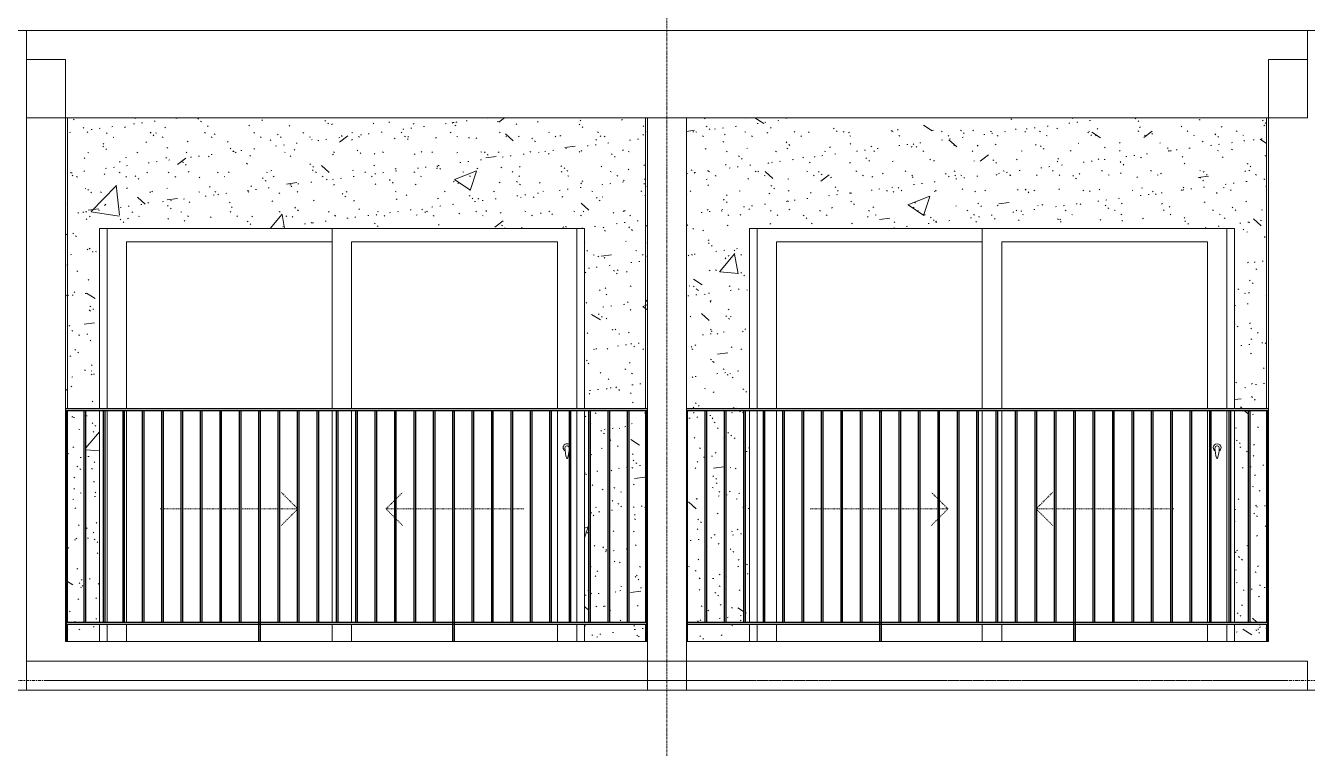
# Model space of a CAD drawing. Header units: millimetres. Extents: x 25061 to 259291, y -8723 to 35400.
# Drawn here: x 186205 to 192810, y 12050 to 15775 of the extents above; entities that cross this region are included whole.
import ezdxf

# ---------------------------------------------------------------- set-up
doc = ezdxf.new("R2010")
doc.units = ezdxf.units.MM
for name, pattern in [('Centre', [31.75, 6.35, -4.7625, 15.875, -4.7625]), ('Dash', [6.35, 3.175, -3.175]), ('Dash 1_8_', [6.35, 3.175, -3.175]), ('Grid Line', [22.225, 12.7, -3.175, 3.175, -3.175])]:
    doc.linetypes.add(name, pattern=pattern)
for name, color, linetype, lineweight in [('0-2', 50, 'Continuous', 5), ('A-AREA', 32, 'Dash 1_8_', 9), ('A-DOOR', 31, 'Continuous', 9), ('A-DOOR-FRAM', 31, 'Continuous', 9), ('A-DOOR-HDLN', 31, 'Dash', 9), ('A-FLOR-LEVL-2', 51, 'Centre', 9), ('A-WALL', 113, 'Continuous', 9), ('A-WALL-PATT-2', 9, 'Continuous', 9), ('I-WALL-2', 7, 'Continuous', 9), ('S-BEAM-3', 7, 'Continuous', 9), ('S-COLS', 52, 'Continuous', 9), ('S-GRID-1', 1, 'Grid Line', 9)]:
    doc.layers.add(name, color=color, linetype=linetype, lineweight=lineweight)
pattern_1 = [(50, (-80880.3, 14125), (1165.98, -102.01), [121.92, -1341.12]), (355, (-80880.3, 14125), (-225.55, 1222.76), [97.54, -1072.9]), (100.451, (-80783.1, 14116.5), (940.43, 1120.75), [103.62, -1139.78]), (46.184, (-80880.3, 14450.1), (1734.9, -269.07), [182.88, -2011.68]), (96.636, (-80735.7, 14427.7), (1519.38, 1583.54), [155.42, -1709.66]), (351.184, (-80880.3, 14450.1), (1519.4, 1583.52), [146.3, -1609.34]), (21, (-80717.7, 14368.8), (970.33, -654.5), [121.92, -1341.12]), (326, (-80717.7, 14368.8), (395.53, 1178.8), [97.54, -1072.9]), (71.451, (-80636.9, 14314.3), (1365.87, 524.3), [103.62, -1139.78]), (37.5, (-80880.3, 14125), (19.767, 541.153), [53.645, -1006.246, 53.645, -1035.507, -1076.96]), (37.5, (-80880.3, 14125), (19.767, 541.153), [-2149.043, 53.645, -1023.315]), (7.5, (-80880.3, 14125), (427.646, 641.156), [53.645, -567.334, 53.645, -981.862, -410.464]), (7.5, (-80880.3, 14125), (427.646, 641.156), [-1656.486, 53.645, -356.82]), (327.5, (-81242.8, 14125), (867.782, -36.665), [53.645, -352.755, 53.645, -1214.323, -1682.496]), (327.5, (-81242.8, 14125), (867.782, -36.665), [-1674.37, 53.645, -1628.85]), (317.5, (-81405.4, 14125), (948.028, 162.73), [53.645, -474.675, 53.645, -788.416, -1194.816]), (317.5, (-81405.4, 14125), (948.028, 162.73), [-1370.38, 53.645, -1141.17])]
pattern_2 = [(37.5, (-80880.3, 14125), (-5.1206, 156.6122), [5.364, -118.181, 5.364, -132.812, -132.08]), (37.5, (-80880.3, 14125), (-5.1206, 156.6122), [-261.722, 5.364, -126.716]), (7.5, (-80880.3, 14125), (143.847, 229.3842), [5.364, -61.285, 5.364, -105.989, -42.672]), (7.5, (-80880.3, 14125), (143.847, 229.3842), [-178.003, 5.364, -37.308]), (327.5, (-80980.28, 14125), (253.1176, 0.4601), [5.364, -35.276, 5.364, -140.94, -191.008]), (327.5, (-80980.28, 14125), (253.1176, 0.4601), [-186.944, 5.364, -185.644]), (317.5, (-80980.28, 14125), (244.338, 71.3376), [5.364, -14.956, 5.364, -90.546, -109.728]), (317.5, (-80980.28, 14125), (244.338, 71.3376), [-116.23, 5.364, -104.364])]

# ---------------------------------------------------------------- blocks, each defined once
blk = doc.blocks.new('NCV_TKTC_KET CAU_rvt-2-TKCS_MẶT CẮT 2')
at = {"layer": 'S-BEAM-3'}
for p, q in [((-88452.6, 15750.1), (-88452.6, 15700)), ((-88452.6, 15700), (-88452.6, 15300)), ((-88652.6, 15300), (-95052.6, 15300)), ((-88452.6, 15300), (-88652.6, 15300)), ((-95052.6, 12500), (-88652.6, 12500)), ((-88652.6, 12500), (-88452.6, 12500)), ((-88452.6, 12500), (-88452.6, 12350))]:
    blk.add_line(p, q, dxfattribs=at)
blk = doc.blocks.new('NCV_TKTC_TANG 3 - 4_rvt-3-TKCS_MẶT CẮT 2')
at = {"layer": 'A-WALL-PATT-2'}
h = blk.add_hatch(dxfattribs=at)
h.set_pattern_fill('FP_37', color=256, style=0, pattern_type=2)
h.set_pattern_definition(pattern_1)
h.paths.add_polyline_path([(-94842.7, 12600), (-94842.6, 12600), (-94843, 12690), (-94847.6, 12690), (-94847.6, 12600)])
h.paths.add_polyline_path([(-94842.6, 12700), (-94842.6, 13790), (-94847.6, 13790), (-94847.6, 12700), (-94843.1, 12700)])
h.paths.add_polyline_path([(-94852.6, 13800), (-94842.6, 13800), (-94842.6, 15300), (-94852.6, 15300), (-94852.6, 14185.8)])
h = blk.add_hatch(dxfattribs=at)
h.set_pattern_fill('FP_38', color=256, style=0, pattern_type=2)
h.set_pattern_definition(pattern_2)
h.paths.add_polyline_path([(-94842.7, 12600), (-94842.6, 12600), (-94843, 12690), (-94847.6, 12690), (-94847.6, 12600)])
h.paths.add_polyline_path([(-94842.6, 12700), (-94842.6, 13790), (-94847.6, 13790), (-94847.6, 12700), (-94843.1, 12700)])
h.paths.add_polyline_path([(-94852.6, 13800), (-94842.6, 13800), (-94842.6, 15300), (-94852.6, 15300), (-94852.6, 14185.8)])
h = blk.add_hatch(dxfattribs=at)
h.set_pattern_fill('FP_37', color=256, style=0, pattern_type=2)
h.set_pattern_definition(pattern_1)
h.paths.add_polyline_path([(-94677.6, 12600), (-94677.6, 12690), (-94842.6, 12690), (-94842.6, 12600), (-94831.7, 12600)])
h.paths.add_polyline_path([(-91873.9, 12600), (-91862.6, 12600), (-91862.6, 12690), (-92177.6, 12690), (-92177.6, 12600), (-91883.3, 12600)])
h.paths.add_polyline_path([(-94677.6, 12700), (-94677.6, 13790), (-94747.6, 13790), (-94747.6, 12700)])
h.paths.add_polyline_path([(-94757.6, 12700), (-94757.6, 13790), (-94842.6, 13790), (-94842.6, 12700), (-94824.5, 12700)])
h.paths.add_polyline_path([(-91888.2, 12700), (-91862.6, 12700), (-91862.6, 13790), (-91947.6, 13790), (-91947.6, 12700), (-91897.1, 12700)])
h.paths.add_polyline_path([(-92177.6, 12700), (-92157.6, 12700), (-92157.6, 13790), (-92177.6, 13790), (-92177.6, 12952)])
h.paths.add_polyline_path([(-92057.6, 12700), (-92057.6, 13790), (-92147.6, 13790), (-92147.6, 12700)])
h.paths.add_polyline_path([(-92047.6, 12700), (-91957.6, 12700), (-91957.6, 13790), (-92047.6, 13789), (-92047.6, 12952)])
h.paths.add_polyline_path([(-94677.6, 13800), (-94677.6, 14730), (-92177.6, 14730), (-92177.6, 13800), (-91862.6, 13800), (-91862.6, 15300), (-94842.6, 15300), (-94842.6, 13800), (-94744.9, 13800)])
h = blk.add_hatch(dxfattribs=at)
h.set_pattern_fill('FP_38', color=256, style=0, pattern_type=2)
h.set_pattern_definition(pattern_2)
h.paths.add_polyline_path([(-94677.6, 12600), (-94677.6, 12690), (-94842.6, 12690), (-94842.6, 12600), (-94831.7, 12600)])
h.paths.add_polyline_path([(-91873.9, 12600), (-91862.6, 12600), (-91862.6, 12690), (-92177.6, 12690), (-92177.6, 12600), (-91883.3, 12600)])
h.paths.add_polyline_path([(-94677.6, 12700), (-94677.6, 13790), (-94747.6, 13790), (-94747.6, 12700)])
h.paths.add_polyline_path([(-94757.6, 12700), (-94757.6, 13790), (-94842.6, 13790), (-94842.6, 12700), (-94824.5, 12700)])
h.paths.add_polyline_path([(-91888.2, 12700), (-91862.6, 12700), (-91862.6, 13790), (-91947.6, 13790), (-91947.6, 12700), (-91897.1, 12700)])
h.paths.add_polyline_path([(-92177.6, 12700), (-92157.6, 12700), (-92157.6, 13790), (-92177.6, 13790), (-92177.6, 12952)])
h.paths.add_polyline_path([(-92057.6, 12700), (-92057.6, 13790), (-92147.6, 13790), (-92147.6, 12700)])
h.paths.add_polyline_path([(-92047.6, 12700), (-91957.6, 12700), (-91957.6, 13790), (-92047.6, 13789), (-92047.6, 12952)])
h.paths.add_polyline_path([(-94677.6, 13800), (-94677.6, 14730), (-92177.6, 14730), (-92177.6, 13800), (-91862.6, 13800), (-91862.6, 15300), (-94842.6, 15300), (-94842.6, 13800), (-94744.9, 13800)])
h = blk.add_hatch(dxfattribs=at)
h.set_pattern_fill('FP_37', color=256, style=0, pattern_type=2)
h.set_pattern_definition(pattern_1)
h.paths.add_polyline_path([(-91862.4, 12600), (-91857.6, 12600), (-91857.6, 12690), (-91862.6, 12690), (-91862.6, 12600)])
h.paths.add_polyline_path([(-91857.6, 12700), (-91858.5, 13790), (-91862.6, 13790), (-91862.1, 12700)])
h.paths.add_polyline_path([(-91858.4, 13800), (-91852.6, 13800), (-91853.5, 15300), (-91862.6, 15300), (-91862.6, 13800)])
h = blk.add_hatch(dxfattribs=at)
h.set_pattern_fill('FP_38', color=256, style=0, pattern_type=2)
h.set_pattern_definition(pattern_2)
h.paths.add_polyline_path([(-91862.4, 12600), (-91857.6, 12600), (-91857.6, 12690), (-91862.6, 12690), (-91862.6, 12600)])
h.paths.add_polyline_path([(-91857.6, 12700), (-91858.5, 13790), (-91862.6, 13790), (-91862.1, 12700)])
h.paths.add_polyline_path([(-91858.4, 13800), (-91852.6, 13800), (-91853.5, 15300), (-91862.6, 15300), (-91862.6, 13800)])
h = blk.add_hatch(dxfattribs=at)
h.set_pattern_fill('FP_37', color=256, style=0, pattern_type=2)
h.set_pattern_definition(pattern_1)
h.paths.add_polyline_path([(-91647.6, 12600), (-91327.7, 12600), (-91327.7, 12690), (-91647.6, 12690)])
h.paths.add_polyline_path([(-88827.7, 12600), (-88662.7, 12600), (-88662.7, 12690), (-88827.7, 12690)])
h.paths.add_polyline_path([(-91447.6, 12700), (-91357.6, 12700), (-91357.6, 13790), (-91447.6, 13790), (-91447.6, 12952)])
h.paths.add_polyline_path([(-91347.6, 12700), (-91327.7, 12700), (-91327.7, 13790), (-91347.6, 13790), (-91347.6, 12952)])
h.paths.add_polyline_path([(-91547.6, 12700), (-91457.6, 12700), (-91457.6, 13790), (-91547.6, 13790), (-91547.6, 12952)])
h.paths.add_polyline_path([(-91557.6, 12700), (-91557.6, 13790), (-91647.6, 13790), (-91647.6, 12700), (-91608.2, 12700)])
h.paths.add_polyline_path([(-88662.7, 12700), (-88662.7, 13790), (-88747.6, 13790), (-88747.6, 12700), (-88680.8, 12700)])
h.paths.add_polyline_path([(-88827.7, 12700), (-88757.6, 12700), (-88757.6, 13790), (-88827.7, 13790), (-88827.7, 12952)])
h.paths.add_polyline_path([(-91652.6, 13800), (-91327.7, 13800), (-91327.7, 14730), (-88827.7, 14730), (-88827.7, 13800), (-88662.7, 13800), (-88662.7, 15300), (-91652.6, 15300), (-91652.6, 14185.8)])
h = blk.add_hatch(dxfattribs=at)
h.set_pattern_fill('FP_38', color=256, style=0, pattern_type=2)
h.set_pattern_definition(pattern_2)
h.paths.add_polyline_path([(-91647.6, 12600), (-91327.7, 12600), (-91327.7, 12690), (-91647.6, 12690)])
h.paths.add_polyline_path([(-88827.7, 12600), (-88662.7, 12600), (-88662.7, 12690), (-88827.7, 12690)])
h.paths.add_polyline_path([(-91447.6, 12700), (-91357.6, 12700), (-91357.6, 13790), (-91447.6, 13790), (-91447.6, 12952)])
h.paths.add_polyline_path([(-91347.6, 12700), (-91327.7, 12700), (-91327.7, 13790), (-91347.6, 13790), (-91347.6, 12952)])
h.paths.add_polyline_path([(-91547.6, 12700), (-91457.6, 12700), (-91457.6, 13790), (-91547.6, 13790), (-91547.6, 12952)])
h.paths.add_polyline_path([(-91557.6, 12700), (-91557.6, 13790), (-91647.6, 13790), (-91647.6, 12700), (-91608.2, 12700)])
h.paths.add_polyline_path([(-88662.7, 12700), (-88662.7, 13790), (-88747.6, 13790), (-88747.6, 12700), (-88680.8, 12700)])
h.paths.add_polyline_path([(-88827.7, 12700), (-88757.6, 12700), (-88757.6, 13790), (-88827.7, 13790), (-88827.7, 12952)])
h.paths.add_polyline_path([(-91652.6, 13800), (-91327.7, 13800), (-91327.7, 14730), (-88827.7, 14730), (-88827.7, 13800), (-88662.7, 13800), (-88662.7, 15300), (-91652.6, 15300), (-91652.6, 14185.8)])
at = {"layer": 'I-WALL-2'}
for p, q in [((-94842.6, 15300), (-94842.6, 13800)), ((-91862.6, 13800), (-91862.6, 15300)), ((-88662.7, 13800), (-88662.7, 15300)), ((-94677.6, 13800), (-94677.6, 14730)), ((-94677.6, 14730), (-92177.6, 14730)), ((-92177.6, 14730), (-92177.6, 13800)), ((-91327.7, 13800), (-91327.7, 14730)), ((-91327.7, 14730), (-88827.7, 14730)), ((-88827.7, 14730), (-88827.7, 13800)), ((-94842.6, 13790), (-94842.6, 12700)), ((-94677.6, 12700), (-94677.6, 13790)), ((-92177.6, 13790), (-92177.6, 12700)), ((-91862.6, 12700), (-91862.6, 13790)), ((-91327.7, 12700), (-91327.7, 13790)), ((-88827.7, 13790), (-88827.7, 12700)), ((-88662.7, 12700), (-88662.7, 13790)), ((-94842.6, 12690), (-94842.6, 12600)), ((-94677.6, 12600), (-94677.6, 12690)), ((-92177.6, 12690), (-92177.6, 12600)), ((-91862.6, 12600), (-91862.6, 12690)), ((-91327.7, 12600), (-91327.7, 12690)), ((-88827.7, 12690), (-88827.7, 12600)), ((-88662.7, 12600), (-88662.7, 12690))]:
    blk.add_line(p, q, dxfattribs=at)
blk = doc.blocks.new('DEG_02-DEG_03 - DEG_02-2500x2400mm-CỬA ĐI 02 CÁNH TRƯỢT-625766-TKCS_MẶT CẮT 2')
at = {"layer": 'A-DOOR'}
for p, q in [((-93477.6, 10400), (-93477.6, 11330)), ((-92217.6, 11330), (-92217.6, 10400)), ((-94537.6, 11260), (-94537.6, 10400)), ((-94537.6, 11260), (-93477.6, 11260)), ((-93377.6, 11260), (-93377.6, 10400)), ((-93377.6, 11260), (-92317.6, 11260)), ((-92317.6, 10400), (-92317.6, 11260)), ((-94537.6, 10390), (-94537.6, 9300)), ((-93477.6, 9300), (-93477.6, 10390)), ((-93377.6, 10390), (-93377.6, 9300)), ((-92317.6, 9300), (-92317.6, 10390)), ((-92217.6, 10390), (-92217.6, 9300)), ((-94537.6, 9290), (-94537.6, 9200)), ((-93477.6, 9200), (-93477.6, 9290)), ((-93377.6, 9290), (-93377.6, 9200)), ((-92317.6, 9200), (-92317.6, 9290)), ((-92217.6, 9290), (-92217.6, 9200))]:
    blk.add_line(p, q, dxfattribs=at)
at = {"layer": 'A-DOOR', "flags": 128}
blk.add_lwpolyline([(-92266.1, 10208.7), (-92266.1, 10208.7), (-92266.1, 10208.7), (-92266.1, 10208.7), (-92266.1, 10208.7), (-92266.1, 10208.7), (-92266.1, 10208.7), (-92266.2, 10208.7), (-92266.2, 10208.7), (-92266.2, 10208.7), (-92266.2, 10208.7), (-92266.3, 10208.7), (-92266.3, 10208.7), (-92266.3, 10208.7), (-92266.4, 10208.7), (-92266.4, 10208.7), (-92266.4, 10208.7), (-92266.5, 10208.7), (-92266.5, 10208.7), (-92266.6, 10208.7), (-92266.6, 10208.7), (-92266.7, 10208.7), (-92266.7, 10208.7), (-92266.8, 10208.7), (-92266.8, 10208.7), (-92266.9, 10208.7), (-92266.9, 10208.7), (-92267, 10208.7), (-92267, 10208.7), (-92267.1, 10208.7), (-92267.1, 10208.7), (-92267.2, 10208.7), (-92267.3, 10208.7), (-92267.3, 10208.7), (-92267.4, 10208.7), (-92267.4, 10208.7), (-92267.5, 10208.7), (-92267.5, 10208.7), (-92267.6, 10208.7), (-92267.7, 10208.7), (-92267.7, 10208.7), (-92267.8, 10208.7), (-92267.8, 10208.7), (-92267.9, 10208.7), (-92268, 10208.7), (-92268, 10208.7), (-92268.1, 10208.7), (-92268.1, 10208.7), (-92268.2, 10208.7), (-92268.2, 10208.7), (-92268.3, 10208.7), (-92268.3, 10208.7), (-92268.4, 10208.7), (-92268.4, 10208.7), (-92268.5, 10208.7), (-92268.5, 10208.7), (-92268.6, 10208.7), (-92268.6, 10208.7), (-92268.7, 10208.7), (-92268.7, 10208.7), (-92268.7, 10208.7), (-92268.8, 10208.7), (-92268.8, 10208.7), (-92268.8, 10208.7), (-92268.9, 10208.7), (-92268.9, 10208.7), (-92268.9, 10208.7), (-92269, 10208.7), (-92269, 10208.7), (-92269, 10208.7), (-92269, 10208.7), (-92269, 10208.7), (-92269, 10208.7), (-92269, 10208.7), (-92269.1, 10208.7), (-92269.1, 10208.7)], dxfattribs=at)
at = {"layer": 'A-DOOR'}
for centre, radius, start, end in [((-92267.6, 10200), 20, 60, 180), ((-92267.6, 10200), 20, 180, 240), ((-92269.1, 10199.2), 9.45, 90, 180), ((-92113.8, 10199.2), 164.8, 180, 199.13397), ((-92266.1, 10199.2), 9.45, 30, 90), ((-92421.4, 10199.2), 164.8, 340.86603, 356.02944), ((-92267.2, 10146), 2.34, 199.13397, 261.03098), ((-92267.9, 10146), 2.34, 278.96902, 340.86603)]:
    blk.add_arc(centre, radius, start, end, dxfattribs=at)
at = {"layer": 'A-DOOR-FRAM'}
for p, q in [((-94637.6, 10400), (-94637.6, 11330)), ((-92217.6, 10400), (-92217.6, 11330)), ((-94637.6, 9300), (-94637.6, 10390)), ((-92217.6, 9300), (-92217.6, 10390)), ((-94637.6, 9200), (-94637.6, 9290)), ((-92217.6, 9200), (-92217.6, 9290))]:
    blk.add_line(p, q, dxfattribs=at)
at = {"layer": 'A-DOOR-HDLN'}
for p, q in [((-93657.6, 9887), (-93739.7, 9969.1)), ((-93200.3, 9884.2), (-93157.6, 9927)), ((-93147.6, 9937), (-93115.5, 9969.1)), ((-94364.8, 9884.2), (-94357.6, 9884.2)), ((-94347.6, 9884.2), (-94257.6, 9884.2)), ((-94247.6, 9884.2), (-94157.6, 9884.2)), ((-94147.6, 9884.2), (-94057.6, 9884.2)), ((-94047.6, 9884.2), (-93957.6, 9884.2)), ((-93947.6, 9884.2), (-93857.6, 9884.2)), ((-93847.6, 9884.2), (-93757.6, 9884.2)), ((-93747.6, 9884.2), (-93657.6, 9884.2)), ((-93657.6, 9881.5), (-93739.7, 9799.4)), ((-93200.3, 9884.2), (-93157.6, 9841.5)), ((-93157.6, 9884.2), (-93200.3, 9884.2)), ((-93057.6, 9884.2), (-93147.6, 9884.2)), ((-92957.6, 9884.2), (-93047.6, 9884.2)), ((-92857.6, 9884.2), (-92947.6, 9884.2)), ((-92757.6, 9884.2), (-92847.6, 9884.2)), ((-92657.6, 9884.2), (-92747.6, 9884.2)), ((-92557.6, 9884.2), (-92647.6, 9884.2)), ((-92490.3, 9884.2), (-92547.6, 9884.2)), ((-93147.6, 9831.5), (-93115.5, 9799.4))]:
    blk.add_line(p, q, dxfattribs=at)
blk = doc.blocks.new('DEG_02-DEG_03 - DEG_02-2500x2400mm-CỬA ĐI 02 CÁNH TRƯỢT-V136-TKCS_MẶT CẮT 2')
at = {"layer": 'A-DOOR'}
for p, q in [((-90127.6, 10400), (-90127.6, 11330)), ((-88867.6, 11330), (-88867.6, 10400)), ((-91187.6, 11260), (-91187.6, 10400)), ((-91187.6, 11260), (-90127.6, 11260)), ((-90027.6, 11260), (-90027.6, 10400)), ((-90027.6, 11260), (-88967.6, 11260)), ((-88967.6, 10400), (-88967.6, 11260)), ((-91187.6, 10390), (-91187.6, 9300)), ((-90127.6, 9300), (-90127.6, 10390)), ((-90027.6, 10390), (-90027.6, 9300)), ((-88967.6, 9300), (-88967.6, 10390)), ((-88867.6, 10390), (-88867.6, 9300)), ((-91187.6, 9290), (-91187.6, 9200)), ((-90127.6, 9200), (-90127.6, 9290)), ((-90027.6, 9290), (-90027.6, 9200)), ((-88967.6, 9200), (-88967.6, 9290)), ((-88867.6, 9290), (-88867.6, 9200))]:
    blk.add_line(p, q, dxfattribs=at)
at = {"layer": 'A-DOOR', "flags": 128}
blk.add_lwpolyline([(-88916.1, 10208.7), (-88916.1, 10208.7), (-88916.1, 10208.7), (-88916.1, 10208.7), (-88916.1, 10208.7), (-88916.1, 10208.7), (-88916.1, 10208.7), (-88916.2, 10208.7), (-88916.2, 10208.7), (-88916.2, 10208.7), (-88916.2, 10208.7), (-88916.3, 10208.7), (-88916.3, 10208.7), (-88916.3, 10208.7), (-88916.4, 10208.7), (-88916.4, 10208.7), (-88916.4, 10208.7), (-88916.5, 10208.7), (-88916.5, 10208.7), (-88916.6, 10208.7), (-88916.6, 10208.7), (-88916.7, 10208.7), (-88916.7, 10208.7), (-88916.8, 10208.7), (-88916.8, 10208.7), (-88916.9, 10208.7), (-88916.9, 10208.7), (-88917, 10208.7), (-88917, 10208.7), (-88917.1, 10208.7), (-88917.1, 10208.7), (-88917.2, 10208.7), (-88917.3, 10208.7), (-88917.3, 10208.7), (-88917.4, 10208.7), (-88917.4, 10208.7), (-88917.5, 10208.7), (-88917.5, 10208.7), (-88917.6, 10208.7), (-88917.7, 10208.7), (-88917.7, 10208.7), (-88917.8, 10208.7), (-88917.8, 10208.7), (-88917.9, 10208.7), (-88918, 10208.7), (-88918, 10208.7), (-88918.1, 10208.7), (-88918.1, 10208.7), (-88918.2, 10208.7), (-88918.2, 10208.7), (-88918.3, 10208.7), (-88918.3, 10208.7), (-88918.4, 10208.7), (-88918.4, 10208.7), (-88918.5, 10208.7), (-88918.5, 10208.7), (-88918.6, 10208.7), (-88918.6, 10208.7), (-88918.7, 10208.7), (-88918.7, 10208.7), (-88918.7, 10208.7), (-88918.8, 10208.7), (-88918.8, 10208.7), (-88918.8, 10208.7), (-88918.9, 10208.7), (-88918.9, 10208.7), (-88918.9, 10208.7), (-88919, 10208.7), (-88919, 10208.7), (-88919, 10208.7), (-88919, 10208.7), (-88919, 10208.7), (-88919, 10208.7), (-88919, 10208.7), (-88919.1, 10208.7), (-88919.1, 10208.7)], dxfattribs=at)
at = {"layer": 'A-DOOR'}
for centre, radius, start, end in [((-88917.6, 10200), 20, 0, 180), ((-88917.6, 10200), 20, 180, 240), ((-88919.1, 10199.2), 9.45, 90, 180), ((-88763.8, 10199.2), 164.8, 180, 199.13397), ((-88916.1, 10199.2), 9.45, 0, 90), ((-89071.4, 10199.2), 164.8, 340.86603, 0), ((-88917.6, 10200), 20, 300, 0), ((-88917.2, 10146), 2.34, 199.13397, 261.03098), ((-88917.9, 10146), 2.34, 278.96902, 340.86603)]:
    blk.add_arc(centre, radius, start, end, dxfattribs=at)
at = {"layer": 'A-DOOR-FRAM'}
for p, q in [((-91327.6, 11330), (-91327.6, 10400)), ((-91287.6, 10400), (-91287.6, 11330)), ((-88867.6, 10400), (-88867.6, 11330)), ((-91327.6, 10390), (-91327.6, 9300)), ((-91287.6, 9300), (-91287.6, 10390)), ((-88867.6, 9300), (-88867.6, 10390)), ((-91327.6, 9290), (-91327.6, 9200)), ((-91287.6, 9200), (-91287.6, 9290)), ((-88867.6, 9200), (-88867.6, 9290))]:
    blk.add_line(p, q, dxfattribs=at)
at = {"layer": 'A-DOOR-HDLN'}
for p, q in [((-90357.6, 9937), (-90389.7, 9969.1)), ((-90304.8, 9884.2), (-90347.6, 9927)), ((-89847.6, 9887), (-89765.5, 9969.1)), ((-91014.8, 9884.2), (-90957.6, 9884.2)), ((-90947.6, 9884.2), (-90857.6, 9884.2)), ((-90847.6, 9884.2), (-90757.6, 9884.2)), ((-90747.6, 9884.2), (-90657.6, 9884.2)), ((-90647.6, 9884.2), (-90557.6, 9884.2)), ((-90547.6, 9884.2), (-90457.6, 9884.2)), ((-90447.6, 9884.2), (-90357.6, 9884.2)), ((-90304.8, 9884.2), (-90347.6, 9841.5)), ((-90347.6, 9884.2), (-90304.8, 9884.2)), ((-89757.6, 9884.2), (-89847.6, 9884.2)), ((-89847.6, 9881.5), (-89765.5, 9799.4)), ((-89657.6, 9884.2), (-89747.6, 9884.2)), ((-89557.6, 9884.2), (-89647.6, 9884.2)), ((-89457.6, 9884.2), (-89547.6, 9884.2)), ((-89357.6, 9884.2), (-89447.6, 9884.2)), ((-89257.6, 9884.2), (-89347.6, 9884.2)), ((-89157.6, 9884.2), (-89247.6, 9884.2)), ((-89140.3, 9884.2), (-89147.6, 9884.2)), ((-90357.6, 9831.5), (-90389.7, 9799.4))]:
    blk.add_line(p, q, dxfattribs=at)
blk = doc.blocks.new('Railing - 10mm-1251313-TKCS_MẶT CẮT 2')
at = {"layer": ''}
for p, q in [((-60830.064287, 5900), (-60830.064287, 6990)), ((-60820.064287, 6990), (-60820.064287, 5900))]:
    blk.add_line(p, q, dxfattribs=at)
blk = doc.blocks.new('Railing - 50 x 10mm-1251315-TKCS_MẶT CẮT 2')
at = {"layer": ''}
for p, q in [((-59897.564287, 6990), (-59907.564287, 6990)), ((-59907.564287, 5800), (-59907.564287, 6990)), ((-59897.564287, 6990), (-59897.564287, 5800))]:
    blk.add_line(p, q, dxfattribs=at)
blk = doc.blocks.new('Railing - 50 x 10mm-1251311-TKCS_MẶT CẮT 2')
at = {"layer": ''}
for q in [(-60927.564287, 6990), (-60922.564287, 5800)]:
    blk.add_line((-60922.564287, 6990), q, dxfattribs=at)
blk = doc.blocks.new('Railing - 50 x 10mm-V186-TKCS_MẶT CẮT 2')
at = {"layer": ''}
for p in [(-57852.564287, 6990), (-57857.564287, 5800)]:
    blk.add_line(p, (-57857.564287, 6990), dxfattribs=at)
blk = doc.blocks.new('Railing - Railing-3817259-TKCS_MẶT CẮT 2')
at = {"layer": ''}
for p, q in [((-91652.6, 12700), (-88652.6, 12700)), ((-91652.6, 12690), (-88652.6, 12690))]:
    blk.add_line(p, q, dxfattribs=at)
at = {"extrusion": (0, 0, -1), "zscale": -1}
for name, p in [('Railing - 50 x 10mm-V186-TKCS_MẶT CẮT 2', (149505.1, 6800)), ('Railing - 10mm-1251313-TKCS_MẶT CẮT 2', (152377.6, 6800)), ('Railing - 10mm-1251313-TKCS_MẶT CẮT 2', (152277.6, 6800)), ('Railing - 10mm-1251313-TKCS_MẶT CẮT 2', (152177.6, 6800)), ('Railing - 10mm-1251313-TKCS_MẶT CẮT 2', (152077.6, 6800)), ('Railing - 10mm-1251313-TKCS_MẶT CẮT 2', (151977.6, 6800)), ('Railing - 10mm-1251313-TKCS_MẶT CẮT 2', (151877.6, 6800)), ('Railing - 10mm-1251313-TKCS_MẶT CẮT 2', (151777.6, 6800)), ('Railing - 10mm-1251313-TKCS_MẶT CẮT 2', (151677.6, 6800)), ('Railing - 10mm-1251313-TKCS_MẶT CẮT 2', (151577.6, 6800)), ('Railing - 50 x 10mm-1251315-TKCS_MẶT CẮT 2', (150555.1, 6800)), ('Railing - 10mm-1251313-TKCS_MẶT CẮT 2', (151377.6, 6800)), ('Railing - 10mm-1251313-TKCS_MẶT CẮT 2', (151277.6, 6800)), ('Railing - 10mm-1251313-TKCS_MẶT CẮT 2', (151177.6, 6800)), ('Railing - 10mm-1251313-TKCS_MẶT CẮT 2', (151077.6, 6800)), ('Railing - 10mm-1251313-TKCS_MẶT CẮT 2', (150977.6, 6800)), ('Railing - 10mm-1251313-TKCS_MẶT CẮT 2', (150877.6, 6800)), ('Railing - 10mm-1251313-TKCS_MẶT CẮT 2', (150777.6, 6800)), ('Railing - 10mm-1251313-TKCS_MẶT CẮT 2', (150677.6, 6800)), ('Railing - 10mm-1251313-TKCS_MẶT CẮT 2', (150577.6, 6800)), ('Railing - 50 x 10mm-1251315-TKCS_MẶT CẮT 2', (149555.1, 6800)), ('Railing - 10mm-1251313-TKCS_MẶT CẮT 2', (150377.6, 6800)), ('Railing - 10mm-1251313-TKCS_MẶT CẮT 2', (150277.6, 6800)), ('Railing - 10mm-1251313-TKCS_MẶT CẮT 2', (150177.6, 6800)), ('Railing - 10mm-1251313-TKCS_MẶT CẮT 2', (150077.6, 6800)), ('Railing - 10mm-1251313-TKCS_MẶT CẮT 2', (149977.6, 6800)), ('Railing - 10mm-1251313-TKCS_MẶT CẮT 2', (149877.6, 6800)), ('Railing - 10mm-1251313-TKCS_MẶT CẮT 2', (149777.6, 6800)), ('Railing - 10mm-1251313-TKCS_MẶT CẮT 2', (149677.6, 6800)), ('Railing - 10mm-1251313-TKCS_MẶT CẮT 2', (149577.6, 6800)), ('Railing - 50 x 10mm-1251311-TKCS_MẶT CẮT 2', (149580.1, 6800))]:
    blk.add_blockref(name, p, dxfattribs=at)
blk = doc.blocks.new('Top Rail Type - Top Rail_Internal_-3817260-TKCS_MẶT CẮT 2')
at = {"layer": ''}
for p, q in [((-88652.564287, 13800), (-91652.564287, 13800)), ((-88652.564287, 13790), (-91652.564287, 13790))]:
    blk.add_line(p, q, dxfattribs=at)
blk = doc.blocks.new('Railing - Railing-3817265-TKCS_MẶT CẮT 2')
at = {"layer": ''}
for p, q in [((-94852.6, 12700), (-91852.6, 12700)), ((-94852.6, 12690), (-91852.6, 12690))]:
    blk.add_line(p, q, dxfattribs=at)
at = {"extrusion": (0, 0, -1), "zscale": -1}
for name, p in [('Railing - 50 x 10mm-V186-TKCS_MẶT CẮT 2', (152705.1, 6800)), ('Railing - 10mm-1251313-TKCS_MẶT CẮT 2', (155577.6, 6800)), ('Railing - 10mm-1251313-TKCS_MẶT CẮT 2', (155477.6, 6800)), ('Railing - 10mm-1251313-TKCS_MẶT CẮT 2', (155377.6, 6800)), ('Railing - 10mm-1251313-TKCS_MẶT CẮT 2', (155277.6, 6800)), ('Railing - 10mm-1251313-TKCS_MẶT CẮT 2', (155177.6, 6800)), ('Railing - 10mm-1251313-TKCS_MẶT CẮT 2', (155077.6, 6800)), ('Railing - 10mm-1251313-TKCS_MẶT CẮT 2', (154977.6, 6800)), ('Railing - 10mm-1251313-TKCS_MẶT CẮT 2', (154877.6, 6800)), ('Railing - 10mm-1251313-TKCS_MẶT CẮT 2', (154777.6, 6800)), ('Railing - 50 x 10mm-1251315-TKCS_MẶT CẮT 2', (153755.1, 6800)), ('Railing - 10mm-1251313-TKCS_MẶT CẮT 2', (154577.6, 6800)), ('Railing - 10mm-1251313-TKCS_MẶT CẮT 2', (154477.6, 6800)), ('Railing - 10mm-1251313-TKCS_MẶT CẮT 2', (154377.6, 6800)), ('Railing - 10mm-1251313-TKCS_MẶT CẮT 2', (154277.6, 6800)), ('Railing - 10mm-1251313-TKCS_MẶT CẮT 2', (154177.6, 6800)), ('Railing - 10mm-1251313-TKCS_MẶT CẮT 2', (154077.6, 6800)), ('Railing - 10mm-1251313-TKCS_MẶT CẮT 2', (153977.6, 6800)), ('Railing - 10mm-1251313-TKCS_MẶT CẮT 2', (153877.6, 6800)), ('Railing - 10mm-1251313-TKCS_MẶT CẮT 2', (153777.6, 6800)), ('Railing - 50 x 10mm-1251315-TKCS_MẶT CẮT 2', (152755.1, 6800)), ('Railing - 10mm-1251313-TKCS_MẶT CẮT 2', (153577.6, 6800)), ('Railing - 10mm-1251313-TKCS_MẶT CẮT 2', (153477.6, 6800)), ('Railing - 10mm-1251313-TKCS_MẶT CẮT 2', (153377.6, 6800)), ('Railing - 10mm-1251313-TKCS_MẶT CẮT 2', (153277.6, 6800)), ('Railing - 10mm-1251313-TKCS_MẶT CẮT 2', (153177.6, 6800)), ('Railing - 10mm-1251313-TKCS_MẶT CẮT 2', (153077.6, 6800)), ('Railing - 10mm-1251313-TKCS_MẶT CẮT 2', (152977.6, 6800)), ('Railing - 10mm-1251313-TKCS_MẶT CẮT 2', (152877.6, 6800)), ('Railing - 10mm-1251313-TKCS_MẶT CẮT 2', (152777.6, 6800)), ('Railing - 50 x 10mm-1251311-TKCS_MẶT CẮT 2', (152780.1, 6800))]:
    blk.add_blockref(name, p, dxfattribs=at)
blk = doc.blocks.new('Top Rail Type - Top Rail_Internal_-3817266-TKCS_MẶT CẮT 2')
at = {"layer": ''}
for p, q in [((-91852.564287, 13800), (-94852.564287, 13800)), ((-91852.564287, 13790), (-94852.564287, 13790))]:
    blk.add_line(p, q, dxfattribs=at)

msp = doc.modelspace()

# ---------------------------------------------------------------- linework, layer by layer
at = {"layer": 'A-AREA'}
for p, q in [((186310.2, 12400), (189510.2, 12400)), ((189510.2, 12400), (192710.2, 12400))]:
    msp.add_line(p, q, dxfattribs=at)
at = {"layer": 'A-FLOR-LEVL-2'}
msp.add_line((147110.2, 12400), (255566.7, 12400), dxfattribs=at)
at = {"layer": 'A-WALL'}
for p, q in [((182610.2, 15750), (196410.2, 15750)), ((186210.2, 15750), (186210.2, 12350)), ((186210.2, 15600), (186410.2, 15600)), ((186410.2, 15600), (186410.2, 12600)), ((192610.2, 12600), (192610.2, 15600)), ((192610.2, 15600), (192810.2, 15600)), ((189410.2, 12600), (186410.2, 12600)), ((189410.2, 12350), (189410.2, 12600)), ((192610.2, 12600), (189610.2, 12600)), ((189610.2, 12600), (189610.2, 12350)), ((196410.2, 12350), (182610.2, 12350))]:
    msp.add_line(p, q, dxfattribs=at)
at = {"layer": 'S-COLS'}
for p, q in [((189410.2, 15300), (189410.2, 12600)), ((189610.2, 15300), (189610.2, 12600))]:
    msp.add_line(p, q, dxfattribs=at)
at = {"layer": 'S-GRID-1'}
msp.add_line((189510.2, -3283.1), (189510.2, 30285.9), dxfattribs=at)

# ---------------------------------------------------------------- block references
at = {"layer": ''}
for name in ['Top Rail Type - Top Rail_Internal_-3817266-TKCS_MẶT CẮT 2', 'Railing - Railing-3817265-TKCS_MẶT CẮT 2', 'Top Rail Type - Top Rail_Internal_-3817260-TKCS_MẶT CẮT 2', 'Railing - Railing-3817259-TKCS_MẶT CẮT 2']:
    msp.add_blockref(name, (281262.8, 0), dxfattribs=at)
at = {"layer": '0-2'}
for name in ['NCV_TKTC_KET CAU_rvt-2-TKCS_MẶT CẮT 2', 'NCV_TKTC_TANG 3 - 4_rvt-3-TKCS_MẶT CẮT 2']:
    msp.add_blockref(name, (281262.8, 0), dxfattribs=at)
at = {"layer": 'A-DOOR'}
for name in ['DEG_02-DEG_03 - DEG_02-2500x2400mm-CỬA ĐI 02 CÁNH TRƯỢT-625766-TKCS_MẶT CẮT 2', 'DEG_02-DEG_03 - DEG_02-2500x2400mm-CỬA ĐI 02 CÁNH TRƯỢT-V136-TKCS_MẶT CẮT 2']:
    msp.add_blockref(name, (281262.8, 3400), dxfattribs=at)

doc.saveas('drawing.dxf')
